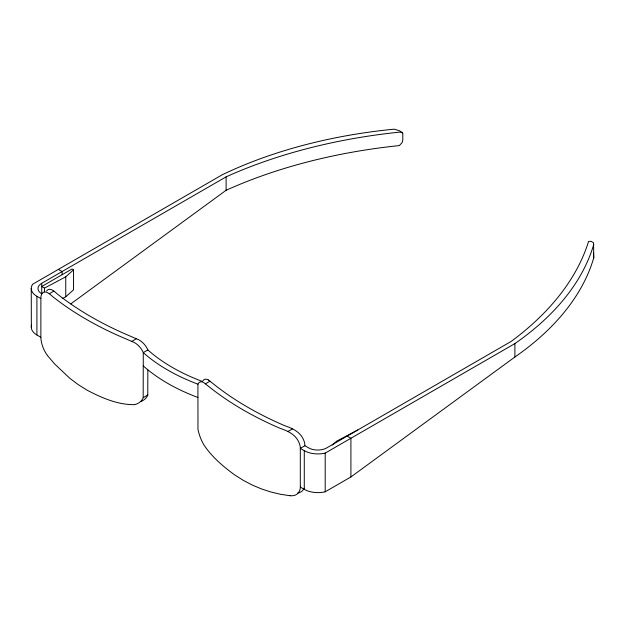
<?xml version="1.0" encoding="UTF-8"?>
<svg xmlns="http://www.w3.org/2000/svg" width="625" height="625" viewBox="0 0 625 625"><rect width="100%" height="100%" fill="white"/><g stroke="black" fill="none" stroke-linecap="round" stroke-linejoin="round"><path stroke-width="0.94" d="M31.25 288.469L31.352 328.242A19.305 11.141 0 0 0 36.906 334.984L40.875 337.281L40.875 298.594A14.492 6.523 69.1 0 1 41.984 293.555C45.828 288.555 51.68 296.297 54.648 298.148A331.492 191.383 0 0 0 123.211 337.734L134.227 342.453A15.055 10.258 48.8 0 1 143.281 352.609L143.172 397.836A24.477 16.68 48.8 0 1 134.445 404.625M147.852 369.992L147.758 395.188A24.477 16.68 48.8 0 1 140.695 401.547M46.578 290.906C50.422 285.906 56.273 293.641 59.242 295.5A331.492 191.383 0 0 0 127.805 335.086L138.812 339.805A15.055 10.258 48.8 0 1 147.867 349.953A185.273 106.969 0 0 0 202.516 381.516M65.75 276.812L73.547 269.852L72.055 268.984L41.734 286.492L44.508 288.094L65.75 276.812L65.75 296.789L62.352 298.594M65.75 296.789L73.547 289.82L73.547 269.852M332.273 445.047L336.523 441.25L357.766 429.969M70.75 303.906L226.109 190.273A393.836 227.383 0 0 1 399.359 145.578L402.164 142.539L402.797 140.086L402.797 133.234L402.164 132.266L399.359 132.156A393.836 227.383 0 0 0 226.109 176.859L41.734 283.305L41.734 294.102M147.852 349.961L143.258 352.609A185.273 106.969 0 0 0 197.922 384.164A15.055 6.773 69.1 0 1 203.891 382.695L211.695 388.82A331.492 191.383 0 0 0 280.258 428.406C287.477 430.789 295.258 434.398 298.625 441.727A14.492 9.875 48.8 0 1 300.305 448.375L300.305 487.063L304.281 489.359A19.305 11.141 0 0 0 315.961 492.562L317.844 492.617A19.305 11.141 0 0 0 325.195 491.797L350.914 476.953L514.898 357.008A362.766 209.445 0 0 0 593.75 257.805L593.562 242.773L591.117 241.359L588.578 241.406A393.836 227.383 0 0 1 511.156 341.43L326.789 447.875A12.836 7.414 0 0 1 308.633 447.875L304.898 445.719A14.492 9.875 48.8 0 0 303.219 439.07C299.844 431.75 292.07 428.141 284.852 425.75A331.492 191.383 0 0 1 216.281 386.164L208.477 380.023M49.227 293.766L53.82 291.117M131.906 341.32L136.492 338.664M143.258 397.602L147.852 394.953M205.484 383.797L210.078 381.148M287.844 431.531L292.438 428.883M304.898 445.719L300.305 448.375L304.281 450.664A19.305 11.141 0 0 0 325.195 453.109L514.898 343.586A362.766 209.445 0 0 0 593.75 244.391M134.453 404.641C117.672 404.914 101.406 397.719 86.797 390.008L78.188 384.578L69.852 378.336L54.648 363.977L47.508 355.609M290.258 495.766L280.258 494.227L270.664 491.937L261.273 488.852L251.984 484.914L243.453 480.445L234.5 474.781C222.93 466.312 211.656 456.719 203.734 444.641A24.477 11.016 69.1 0 1 197.977 429.477L197.922 384.164M58.383 269.375L62.125 271.531L62.125 274.719M347.172 436.109L350.914 438.266L350.914 476.953M402.281 132.938L399.719 130.859L394.188 129.172A362.766 209.445 0 0 0 222.367 174.703L32.672 284.219A19.305 11.141 0 0 0 36.906 296.297L40.875 298.594M593.562 253.039L593.75 257.805M514.898 343.586L514.898 357.008M325.195 453.109L325.195 491.797M304.281 450.664L304.281 489.359M226.109 176.859L226.109 190.273M44.508 288.094L44.508 291.898M36.906 296.297L36.906 334.984M197.922 397.484A185.273 106.969 0 0 1 143.258 365.922M47.516 355.57A16.477 7.414 69.1 0 1 40.844 337.25M300.359 487.086A16.477 11.227 48.8 0 1 290.25 495.711M304.117 488.258A16.477 11.227 48.8 0 1 297.555 493.055M202.875 380.82A15.055 6.773 69.1 0 1 208.484 380.047M41.734 293.789A12.836 7.414 0 0 1 41.734 283.305M31.25 327.156A19.305 11.141 0 0 1 31.602 324.992"/></g></svg>
